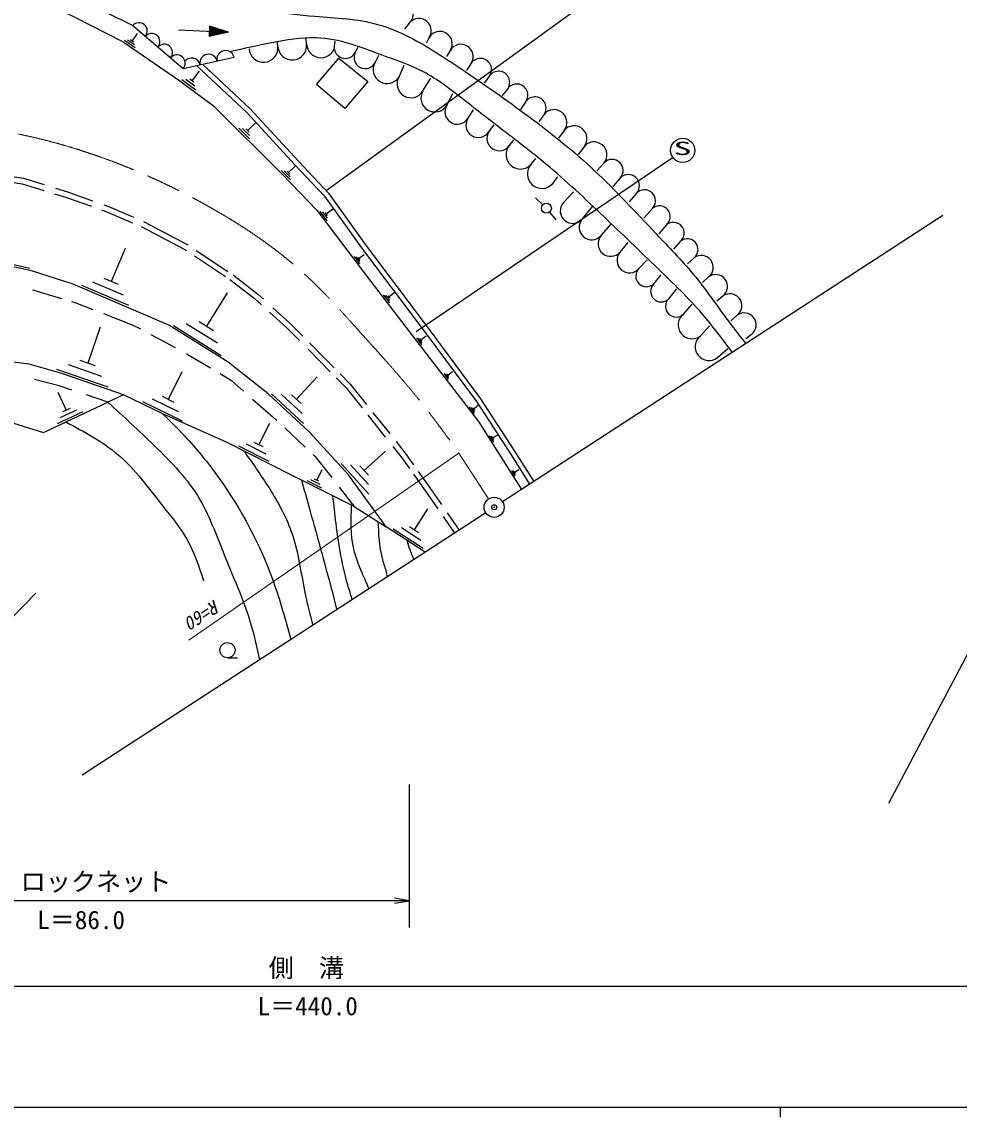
# Model space of a CAD drawing. Units: millimetres, scale not verified. Extents: x 40000 to 680000, y 20000 to 380000.
# Drawn here: x 292565 to 385805, y 204000 to 312954 of the extents above; entities that cross this region are included whole.
import ezdxf
from ezdxf.enums import TextEntityAlignment as Align

# ---------------------------------------------------------------- set-up
doc = ezdxf.new("R2010")
doc.units = ezdxf.units.MM
doc.header["$LTSCALE"] = 1000
doc.header["$PDMODE"] = 32
doc.header["$PDSIZE"] = 500
doc.linetypes.add('CHAIN', pattern=[18.5, 12, -1.5, 3.5, -1.5])
for name, color, linetype, lineweight in [('M-BGD', 7, 'Continuous', 25), ('M-BMK', 2, 'CHAIN', 13), ('M-BMK-SRVR', 3, 'Continuous', 25), ('M-STR-HTXT', 7, 'Continuous', 13), ('M-STR-STR3', 7, 'Continuous', 25), ('M-STR-STRC', 7, 'Continuous', 25), ('M-TTL-BAND', 7, 'Continuous', 25)]:
    doc.layers.add(name, color=color, linetype=linetype, lineweight=lineweight)
doc.layers.add('M-OTRS', color=6, linetype='Continuous')
doc.styles.add('ＭＳ ゴシック', font='')
doc.styles.get('ＭＳ ゴシック').set_extended_font_data('MS Gothic')

# ---------------------------------------------------------------- blocks, each defined once
blk = doc.blocks.new('open_arrow')
at = {"color": 0, "linetype": 'Continuous', "lineweight": -2}
blk.add_lwpolyline([(7.5, 1.25), (0, 0), (7.5, -1.25)], dxfattribs=at)

msp = doc.modelspace()

# ---------------------------------------------------------------- linework, layer by layer
at = {"layer": 'M-BGD'}
for p, q in [((297722, 315516), (303592, 312581)), ((296202, 314260), (302624, 310960)), ((331011, 312717), (330621, 312266)), ((304031, 311807), (303521, 311057)), ((303592, 312581), (308607, 308313)), ((308140, 312165), (313135, 311938)), ((311228, 312542), (311181, 311508)), ((313135, 311938), (311181, 311508)), ((311260, 312532), (311213, 311515)), ((313135, 311938), (311228, 312542)), ((311309, 312517), (311264, 311526)), ((311358, 312501), (311315, 311538)), ((311408, 312486), (311365, 311549)), ((311457, 312470), (311416, 311560)), ((311506, 312454), (311466, 311571)), ((311556, 312439), (311517, 311582)), ((311605, 312423), (311567, 311593)), ((311654, 312407), (311618, 311604)), ((311704, 312392), (311668, 311615)), ((311753, 312376), (311719, 311626)), ((311802, 312360), (311770, 311638)), ((311852, 312345), (311820, 311649)), ((311901, 312329), (311871, 311660)), ((311950, 312313), (311921, 311671)), ((312000, 312298), (311972, 311682)), ((312049, 312282), (312022, 311693)), ((312098, 312266), (312073, 311704)), ((312148, 312251), (312123, 311715)), ((312197, 312235), (312174, 311726)), ((312247, 312219), (312225, 311738)), ((312296, 312204), (312275, 311749)), ((312345, 312188), (312326, 311760)), ((312395, 312172), (312376, 311771)), ((312444, 312157), (312427, 311782)), ((312493, 312141), (312477, 311793)), ((312543, 312125), (312528, 311804)), ((312592, 312110), (312579, 311815)), ((312641, 312094), (312629, 311826)), ((312691, 312079), (312680, 311838)), ((312740, 312063), (312730, 311849)), ((312789, 312047), (312781, 311860)), ((312839, 312032), (312831, 311871)), ((312888, 312016), (312882, 311882)), ((312937, 312000), (312932, 311893)), ((312987, 311985), (312983, 311904)), ((313036, 311969), (313034, 311915)), ((313085, 311953), (313084, 311927)), ((302624, 310960), (308292, 307085)), ((303831, 310367), (302761, 311097)), ((303761, 310657), (303061, 311137)), ((303681, 310947), (303361, 311167)), ((318032, 310484), (318000, 310915)), ((320892, 310709), (320859, 311315)), ((323643, 310261), (323746, 311023)), ((333100, 311432), (332785, 310837)), ((308607, 308313), (313676, 309433)), ((325728, 309922), (326020, 310437)), ((327705, 308909), (328078, 309637)), ((335189, 310146), (334822, 309517)), ((309929, 308605), (314934, 303949)), ((310522, 308736), (315289, 304302)), ((321867, 306742), (324090, 309354)), ((324090, 309354), (326984, 307025)), ((330083, 307495), (330605, 308642)), ((337277, 308861), (336807, 308136)), ((309681, 306947), (309271, 307257)), ((310191, 308067), (309481, 307107)), ((332461, 306081), (333259, 307354)), ((339085, 307583), (338541, 306855)), ((308292, 307085), (311628, 304610)), ((309861, 306177), (308471, 307197)), ((309771, 306567), (308871, 307227)), ((324690, 304343), (321867, 306742)), ((326984, 307025), (324690, 304343)), ((340893, 306306), (340312, 305611)), ((334839, 304667), (335434, 305842)), ((311628, 304610), (318480, 297758)), ((315289, 304302), (320075, 299092)), ((336928, 303350), (337505, 304217)), ((342700, 305029), (342158, 304236)), ((314934, 303949), (319709, 298751)), ((315791, 302927), (315031, 302167)), ((344508, 303751), (344004, 303030)), ((315241, 301277), (314141, 302377)), ((315221, 301637), (314501, 302357)), ((315191, 301997), (314861, 302327)), ((339017, 302032), (339539, 302729)), ((346501, 302144), (345945, 301391)), ((341106, 300715), (341517, 301184)), ((348493, 300537), (347923, 299752)), ((319751, 298587), (319101, 297957)), ((319709, 298751), (322670, 295608)), ((320075, 299092), (323057, 295927)), ((343227, 298786), (343703, 299357)), ((350486, 298931), (349750, 298151)), ((290917, 297668), (292727, 297398)), ((319271, 297227), (318371, 298157)), ((318480, 297758), (321906, 294219)), ((319251, 297527), (318671, 298127)), ((319231, 297817), (318971, 298097)), ((345348, 296858), (345888, 297529)), ((290912, 297113), (292604, 296861)), ((292604, 296861), (294734, 296197)), ((292727, 297398), (294769, 296762)), ((295891, 296413), (297090, 296040)), ((352092, 297420), (351370, 296587)), ((295808, 295863), (296916, 295518)), ((296916, 295518), (299485, 294608)), ((297090, 296040), (299602, 295150)), ((322670, 295608), (326357, 290471)), ((323057, 295927), (326760, 290767)), ((344381, 294767), (343661, 295457)), ((346436, 294978), (347452, 296041)), ((353699, 295910), (352972, 295042)), ((300498, 294249), (300931, 294097)), ((300712, 294758), (301130, 294609)), ((301130, 294609), (303670, 293528)), ((321906, 294219), (326857, 287686)), ((323521, 294337), (322881, 293847)), ((348316, 293339), (349373, 294609)), ((355306, 294399), (354441, 293422)), ((300931, 294097), (303573, 292972)), ((304677, 293099), (304742, 293072)), ((322951, 293167), (322241, 294097)), ((322971, 293437), (322511, 294047)), ((322981, 293707), (322771, 293987)), ((345061, 294027), (345691, 293257)), ((304463, 292593), (304505, 292575)), ((304505, 292575), (308787, 290310)), ((304742, 293072), (309069, 290783)), ((350196, 291700), (351163, 292801)), ((356688, 292760), (355929, 291877)), ((352076, 290061), (352896, 290992)), ((358070, 291121), (357399, 290333)), ((293351, 288417), (286971, 289847)), ((302851, 290407), (301461, 287127)), ((308787, 290310), (308927, 290216)), ((309069, 290783), (309106, 290758)), ((309916, 290218), (313053, 288127)), ((326357, 290471), (332582, 282191)), ((326760, 290767), (332983, 282490)), ((293518, 288177), (289077, 289164)), ((309737, 289677), (312811, 287627)), ((326191, 288897), (325651, 289617)), ((326201, 289107), (325851, 289577)), ((326211, 289317), (326051, 289527)), ((326631, 289797), (326131, 289427)), ((353956, 288422), (354761, 289296)), ((359452, 289482), (358793, 288882)), ((297671, 286862), (293518, 288177)), ((313574, 287779), (316042, 285884)), ((326857, 287686), (331860, 281152)), ((355435, 286911), (356174, 287789)), ((301618, 285176), (297671, 286862)), ((303201, 284727), (298511, 286717)), ((302681, 285777), (299631, 287077)), ((302161, 286827), (300751, 287427)), ((313254, 287332), (315688, 285462)), ((360874, 287578), (360262, 287036)), ((293606, 286308), (296499, 285438)), ((313001, 286007), (310921, 282677)), ((315688, 285462), (316406, 284807)), ((316042, 285884), (316610, 285366)), ((329161, 285007), (328551, 285817)), ((329181, 285247), (328781, 285767)), ((329191, 285477), (329001, 285717)), ((329661, 286027), (329101, 285597)), ((356913, 285401), (357738, 286395)), ((362296, 285674), (361713, 285171)), ((297501, 285137), (297917, 285012)), ((297917, 285012), (299620, 284353)), ((307168, 282791), (301618, 285176)), ((317537, 284521), (319296, 282916)), ((358391, 283891), (359245, 284869)), ((300683, 283941), (303550, 282832)), ((317194, 284089), (318915, 282519)), ((363718, 283770), (363088, 283230)), ((300361, 282587), (299131, 279017)), ((303550, 282832), (304350, 282405)), ((313089, 279091), (307168, 282791)), ((312401, 279747), (307641, 282727)), ((312021, 280987), (308921, 282927)), ((311631, 282227), (310201, 283117)), ((318915, 282519), (320170, 281251)), ((319296, 282916), (320517, 281682)), ((332983, 282490), (338191, 275465)), ((360078, 281721), (360978, 282721)), ((305399, 281845), (307797, 280565)), ((332351, 280837), (331841, 281517)), ((331860, 281152), (337985, 273189)), ((332371, 281037), (332031, 281477)), ((332381, 281237), (332221, 281437)), ((332771, 281697), (332301, 281337)), ((332582, 282191), (337780, 275180)), ((365140, 281866), (364596, 281422)), ((321029, 280383), (322302, 279097)), ((321172, 281020), (322693, 279483)), ((361766, 279552), (362806, 280461)), ((293304, 278918), (288828, 279461)), ((299891, 278747), (298361, 279277)), ((308933, 279959), (309019, 279913)), ((309019, 279913), (311331, 278530)), ((317078, 275966), (313089, 279091)), ((322302, 279097), (323236, 278149)), ((322693, 279483), (323638, 278525)), ((296533, 277991), (293304, 278918)), ((301151, 276607), (296051, 278367)), ((302668, 275870), (296533, 277991)), ((300521, 277677), (297211, 278827)), ((308471, 278157), (307131, 275397)), ((312278, 277964), (313418, 277282)), ((324224, 277931), (325232, 276909)), ((335021, 277377), (334561, 277977)), ((335031, 277557), (334731, 277947)), ((335041, 277727), (334901, 277907)), ((335391, 278137), (334971, 277817)), ((296277, 276744), (293822, 277375)), ((297544, 276323), (296277, 276744)), ((313418, 277282), (314616, 276226)), ((321931, 277637), (319871, 275417)), ((323822, 277555), (324821, 276542)), ((325232, 276909), (326858, 274883)), ((296141, 276107), (296981, 274327)), ((301127, 275133), (298992, 275842)), ((302668, 275870), (301127, 275133)), ((306711, 273905), (302668, 275870)), ((307721, 275107), (306541, 275677)), ((321189, 272142), (317078, 275966)), ((320571, 272997), (317401, 275937)), ((320461, 273987), (318401, 275897)), ((320341, 274977), (319391, 275857)), ((324821, 276542), (326401, 274572)), ((285919, 274826), (294711, 272108)), ((294711, 272108), (301127, 275133)), ((308531, 273247), (304581, 275167)), ((308131, 274177), (305561, 275427)), ((315512, 275437), (317571, 273622)), ((337601, 274007), (337111, 274647)), ((337611, 274197), (337301, 274607)), ((337621, 274377), (337481, 274567)), ((338001, 274817), (337551, 274477)), ((337780, 275180), (341165, 269982)), ((338191, 275465), (341586, 270251)), ((298611, 274167), (296071, 272967)), ((297991, 274337), (296341, 273557)), ((297361, 274507), (296601, 274147)), ((312920, 271157), (306711, 273905)), ((317571, 273622), (317933, 273285)), ((326993, 273835), (327126, 273669)), ((327126, 273669), (328720, 271658)), ((327463, 274128), (327556, 274012)), ((327556, 274012), (329155, 271995)), ((317201, 273017), (316121, 270897)), ((318707, 272565), (320755, 270659)), ((337985, 273189), (342256, 266426)), ((325054, 267907), (321189, 272142)), ((339501, 271157), (339101, 271787)), ((339531, 271327), (339271, 271737)), ((339551, 271497), (339431, 271687)), ((339931, 271867), (339491, 271597)), ((319398, 267852), (312920, 271157)), ((317171, 269217), (314141, 270757)), ((316871, 269947), (314901, 270947)), ((316571, 270667), (315661, 271127)), ((328741, 270257), (326621, 268327)), ((329457, 270729), (330263, 269712)), ((329785, 271200), (330703, 270043)), ((341586, 270251), (343482, 267224)), ((321540, 269928), (321724, 269757)), ((321724, 269757), (323387, 267622)), ((330263, 269712), (331120, 268510)), ((330703, 270043), (331533, 268879)), ((341165, 269982), (343063, 266951)), ((322391, 268377), (321891, 267367)), ((327081, 265967), (324321, 269007)), ((327061, 266917), (325261, 268897)), ((327031, 267867), (326201, 268777)), ((331987, 268240), (332920, 266932)), ((341631, 267777), (341291, 268327)), ((341661, 267927), (341431, 268287)), ((341681, 268077), (341571, 268237)), ((342011, 268397), (341631, 268157)), ((325630, 264741), (319398, 267852)), ((322391, 266577), (320951, 267297)), ((322251, 266917), (321311, 267387)), ((322101, 267257), (321671, 267477)), ((328796, 262726), (325054, 267907)), ((331508, 267965), (332470, 266615)), ((324122, 266677), (325630, 264741)), ((332470, 266615), (333931, 264515)), ((332920, 266932), (334306, 264939)), ((325630, 264741), (328796, 262726)), ((332931, 264517), (331581, 262427)), ((334473, 263735), (335609, 262102)), ((334888, 264102), (336070, 262402)), ((332695, 260206), (328796, 262726)), ((332261, 261357), (330321, 262607)), ((332031, 262137), (331131, 262717)), ((332491, 260567), (329511, 262497)), ((313017, 249704), (314017, 249704))]:
    msp.add_line(p, q, dxfattribs=at)
for centre, radius in [((344743, 294421), 500), ((313017, 250454), 750)]:
    msp.add_circle(centre, radius, dxfattribs=at)
for centre, radius, start, end in [((329902, 313922), 1638, 312.61406, 132.61406), ((304219, 312048), 823, 319.6001, 139.6001), ((332055, 312075), 1226, 328.3925, 148.3925), ((305473, 310980), 823, 319.6001, 139.6001), ((334144, 310789), 1226, 328.3925, 148.3925), ((306726, 309913), 823, 319.6001, 139.6001), ((319462, 310597), 1434, 184.49715, 4.49715), ((322322, 310822), 1434, 184.49715, 337.01062), ((336233, 309504), 1226, 328.3925, 148.3925), ((307980, 308846), 823, 319.6001, 139.6001), ((311142, 308873), 865, 12.46493, 192.46493), ((312831, 309246), 865, 12.46493, 192.46493), ((316602, 310372), 1434, 184.49715, 4.49715), ((324740, 310428), 1110, 188.62908, 332.8787), ((326717, 309416), 1110, 152.8787, 332.8787), ((309452, 308499), 865, 12.46493, 141.01544), ((328894, 308202), 1383, 149.26451, 329.26451), ((338181, 308222), 1107, 324.75242, 144.75242), ((331272, 306788), 1383, 149.26451, 329.26451), ((339989, 306945), 1107, 324.75242, 144.75242), ((341797, 305667), 1107, 324.75242, 144.75242), ((333650, 305374), 1383, 149.26451, 329.26451), ((343604, 304390), 1107, 324.75242, 144.75242), ((335884, 304009), 1235, 147.75753, 327.75753), ((345504, 302948), 1280, 321.1155, 141.1155), ((337973, 302691), 1235, 147.75753, 327.75753), ((340061, 301373), 1235, 147.75753, 327.75753), ((347497, 301341), 1280, 321.1155, 141.1155), ((342166, 299750), 1433, 137.72631, 317.72631), ((349489, 299734), 1280, 321.1155, 141.1155), ((344287, 297822), 1433, 137.72631, 317.72631), ((351289, 298175), 1103, 316.77147, 136.77147), ((352896, 296665), 1103, 316.77147, 136.77147), ((354503, 295155), 1103, 316.77147, 136.77147), ((347376, 294158), 1247, 138.91825, 318.91825), ((355997, 293580), 1072, 310.13549, 130.13549), ((349256, 292519), 1247, 138.91825, 318.91825), ((357379, 291941), 1072, 310.13549, 130.13549), ((351136, 290880), 1247, 138.91825, 318.91825), ((358761, 290302), 1072, 310.13549, 130.13549), ((353016, 289241), 1247, 138.91825, 318.91825), ((360163, 288530), 1188, 306.75368, 126.75368), ((354696, 287667), 1057, 134.38394, 314.38394), ((361585, 286626), 1188, 306.75368, 126.75368), ((356174, 286156), 1057, 134.38394, 314.38394), ((363007, 284722), 1188, 306.75368, 126.75368), ((357652, 284646), 1057, 134.38394, 314.38394), ((359235, 282806), 1374, 127.87498, 307.87498), ((364429, 282818), 1188, 306.75368, 126.75368), ((360922, 280637), 1374, 127.87498, 307.87498)]:
    msp.add_arc(centre, radius, start, end, dxfattribs=at)
for points, knots in [([(304986, 314675), (306221, 314535), (307456, 314395), (308699, 314169), (309693, 313988), (310692, 313753), (311676, 313845), (312469, 313920), (313253, 314207), (314048, 314298), (315046, 314413), (316061, 314221), (317068, 314061), (318620, 313815), (320152, 313645), (321705, 313522), (323801, 313356), (325936, 313275), (327952, 312710), (329074, 312396), (330160, 311932), (331204, 311400), (332968, 310500), (334615, 309403), (336251, 308294), (338529, 306750), (340787, 305181), (342996, 303538), (345267, 301850), (347486, 300082), (349548, 298151), (351671, 296163), (353627, 294001), (355641, 291891), (356900, 290570), (358182, 289270), (359341, 287868), (360764, 286149), (362001, 284276), (363364, 282504), (363766, 281982), (364178, 281469), (364591, 280956)], [0, 0, 0, 0, 1, 1, 1, 2, 2, 2, 3, 3, 3, 4, 4, 4, 5, 5, 5, 6, 6, 6, 7, 7, 7, 8, 8, 8, 9, 9, 9, 10, 10, 10, 11, 11, 11, 12, 12, 12, 13, 13, 13, 14, 14, 14, 14]), ([(363245, 280080), (362277, 281378), (361309, 282676), (360253, 283899), (358884, 285486), (357368, 286947), (355855, 288405), (354068, 290126), (352286, 291844), (350491, 293554), (348604, 295353), (346704, 297143), (344699, 298810), (343230, 300031), (341705, 301186), (340193, 302350), (338903, 303344), (337622, 304345), (336331, 305354), (335111, 306307), (333882, 307267), (332523, 307982), (331216, 308670), (329789, 309130), (328393, 309645), (327340, 310033), (326304, 310452), (325229, 310771), (324130, 311097), (322990, 311318), (321849, 311361), (320360, 311417), (318869, 311170), (317398, 310878), (316016, 310605), (314653, 310293), (313290, 309980)], [0, 0, 0, 0, 1, 1, 1, 2, 2, 2, 3, 3, 3, 4, 4, 4, 5, 5, 5, 6, 6, 6, 7, 7, 7, 8, 8, 8, 9, 9, 9, 10, 10, 10, 11, 11, 11, 12, 12, 12, 12]), ([(301110, 275126), (302665, 273701), (304220, 272276), (305749, 270789), (307428, 269157), (309077, 267451), (310249, 265465), (311215, 263829), (311859, 262003), (312574, 260215), (313536, 257812), (314628, 255476), (315349, 253015), (315689, 251855), (315947, 250667), (316204, 249479)], [0, 0, 0, 0, 1, 1, 1, 2, 2, 2, 3, 3, 3, 4, 4, 4, 5, 5, 5, 5]), ([(306557, 273979), (307298, 273251), (308039, 272522), (308749, 271764), (309964, 270468), (311087, 269087), (312124, 267640), (314405, 264455), (316264, 260946), (317581, 257265), (318258, 255377), (318791, 253443), (319325, 251509)], [0, 0, 0, 0, 1, 1, 1, 2, 2, 2, 3, 3, 3, 4, 4, 4, 4]), ([(296926, 273153), (298768, 272181), (300609, 271210), (302150, 269889), (303838, 268442), (305164, 266575), (306574, 264790), (307427, 263711), (308310, 262662), (308974, 261490), (309698, 260213), (310161, 258789), (310624, 257365)], [0, 0, 0, 0, 1, 1, 1, 2, 2, 2, 3, 3, 3, 4, 4, 4, 4]), ([(314635, 270282), (315493, 269069), (316350, 267855), (317149, 266590), (318078, 265117), (318928, 263576), (319474, 261940), (320111, 260032), (320335, 257996), (320749, 256015), (320966, 254975), (321235, 253951), (321504, 252926)], [0, 0, 0, 0, 1, 1, 1, 2, 2, 2, 3, 3, 3, 4, 4, 4, 4]), ([(320384, 267359), (320756, 266028), (321127, 264696), (321499, 263365), (321903, 261916), (322307, 260467), (322699, 259015), (323106, 257506), (323500, 255994), (323894, 254481)], [0, 0, 0, 0, 1, 1, 1, 2, 2, 2, 3, 3, 3, 3]), ([(323475, 265817), (323674, 263968), (323873, 262120), (324199, 260290), (324396, 259179), (324640, 258075), (324949, 256990), (325094, 256480), (325253, 255974), (325412, 255469)], [0, 0, 0, 0, 1, 1, 1, 2, 2, 2, 3, 3, 3, 3]), ([(325335, 264888), (325275, 263406), (325215, 261924), (325549, 260515), (325737, 259721), (326050, 258949), (326374, 258190), (326607, 257642), (326847, 257100), (327086, 256558)], [0, 0, 0, 0, 1, 1, 1, 2, 2, 2, 3, 3, 3, 3]), ([(327986, 263242), (328037, 262015), (328088, 260788), (328399, 259615), (328511, 259188), (328659, 258768), (328773, 258340), (328826, 258144), (328872, 257947), (328918, 257749)], [0, 0, 0, 0, 1, 1, 1, 2, 2, 2, 3, 3, 3, 3]), ([(330860, 261392), (330951, 261077), (331042, 260761), (331152, 260452), (331210, 260289), (331273, 260128), (331339, 259967), (331408, 259798), (331479, 259630), (331551, 259462)], [0, 0, 0, 0, 1, 1, 1, 2, 2, 2, 3, 3, 3, 3])]:
    msp.add_open_spline(points, degree=3, knots=knots, dxfattribs=at)
at = {"layer": 'M-BMK'}
msp.add_line((336050, 270053), (339001, 265501), dxfattribs=at)
msp.add_open_spline([(256017, 297807), (256472, 298022), (256927, 298237), (257383, 298447), (257862, 298667), (258343, 298883), (258829, 299089), (259314, 299295), (259803, 299491), (260300, 299668), (260485, 299734), (260671, 299797), (260857, 299859), (261043, 299920), (261230, 299980), (261418, 300038), (261605, 300096), (261793, 300152), (261982, 300206), (263266, 300579), (264571, 300879), (265880, 301160), (268022, 301620), (270175, 302029), (272345, 302320), (274725, 302640), (277124, 302819), (279527, 302873), (282350, 302936), (285178, 302826), (287981, 302486), (292428, 301947), (296813, 300827), (301020, 299281), (304413, 298035), (307690, 296510), (310855, 294751), (314301, 292835), (317615, 290641), (320524, 288010), (322695, 286047), (324640, 283841), (326602, 281656), (328480, 279564), (330374, 277491), (332127, 275302), (333491, 273599), (334771, 271826), (336050, 270053)], degree=3, knots=[0, 0, 0, 0, 1, 1, 1, 2, 2, 2, 3, 3, 3, 4, 4, 4, 5, 5, 5, 6, 6, 6, 7, 7, 7, 8, 8, 8, 9, 9, 9, 10, 10, 10, 11, 11, 11, 12, 12, 12, 13, 13, 13, 14, 14, 14, 15, 15, 15, 16, 16, 16, 16], dxfattribs=at)
at = {"layer": 'M-BMK-SRVR'}
for p, q in [((384199, 293711), (340389, 265211)), ((400793, 276903), (378797, 235203)), ((338709, 264119), (298558, 238000))]:
    msp.add_line(p, q, dxfattribs=at)
msp.add_circle((339546, 264663), 1000, dxfattribs=at)
at = {"layer": 'M-OTRS'}
msp.add_point((339559, 264664), dxfattribs=at)
at = {"layer": 'M-STR-HTXT'}
for p, q in [((336050, 270053), (309174, 251444)), ((284377, 246346), (293973, 256156))]:
    msp.add_line(p, q, dxfattribs=at)
at = {"layer": 'M-STR-STR3'}
for p, q in [((331083, 237101), (331083, 222846)), ((331083, 225525), (263380, 225525)), ((558029, 216989), (110532, 216989))]:
    msp.add_line(p, q, dxfattribs=at)
at = {"layer": 'M-STR-STRC'}
for p, q in [((348806, 314945), (322835, 296164)), ((357342, 299460), (331787, 282118))]:
    msp.add_line(p, q, dxfattribs=at)
msp.add_circle((358304, 300177), 1200, dxfattribs=at)
at = {"layer": 'M-TTL-BAND'}
for p, q in [((40000, 205000), (579000, 205000)), ((368000, 205000), (368000, 204000))]:
    msp.add_line(p, q, dxfattribs=at)

# ---------------------------------------------------------------- block references
at = {"layer": 'M-STR-STR3', "xscale": 193, "yscale": 193, "rotation": 180}
msp.add_blockref('open_arrow', (331083, 225525), dxfattribs=at)

# ---------------------------------------------------------------- texts
at = {"layer": 'M-STR-HTXT', "style": 'ＭＳ ゴシック', "oblique": 15}
msp.add_text('R=60', height=1320, rotation=213.13, dxfattribs=at).set_placement((311527, 255874), align=Align.BOTTOM_LEFT)
at = {"layer": 'M-STR-STR3', "style": 'ＭＳ ゴシック'}
for s, p in [('ロックネット', (292436, 227425)), ('L＝86.0', (294086, 223618)), ('側\u3000溝', (317112, 218843)), ('L＝440.0', (316008, 215044))]:
    msp.add_text(s, height=1833, dxfattribs=at).set_placement(p, align=Align.MIDDLE_LEFT)
at = {"layer": 'M-STR-STRC', "style": 'ＭＳ ゴシック', "width": 2}
msp.add_text('S', height=1320, dxfattribs=at).set_placement((357386, 299314), align=Align.BOTTOM_LEFT)

doc.saveas('drawing.dxf')
